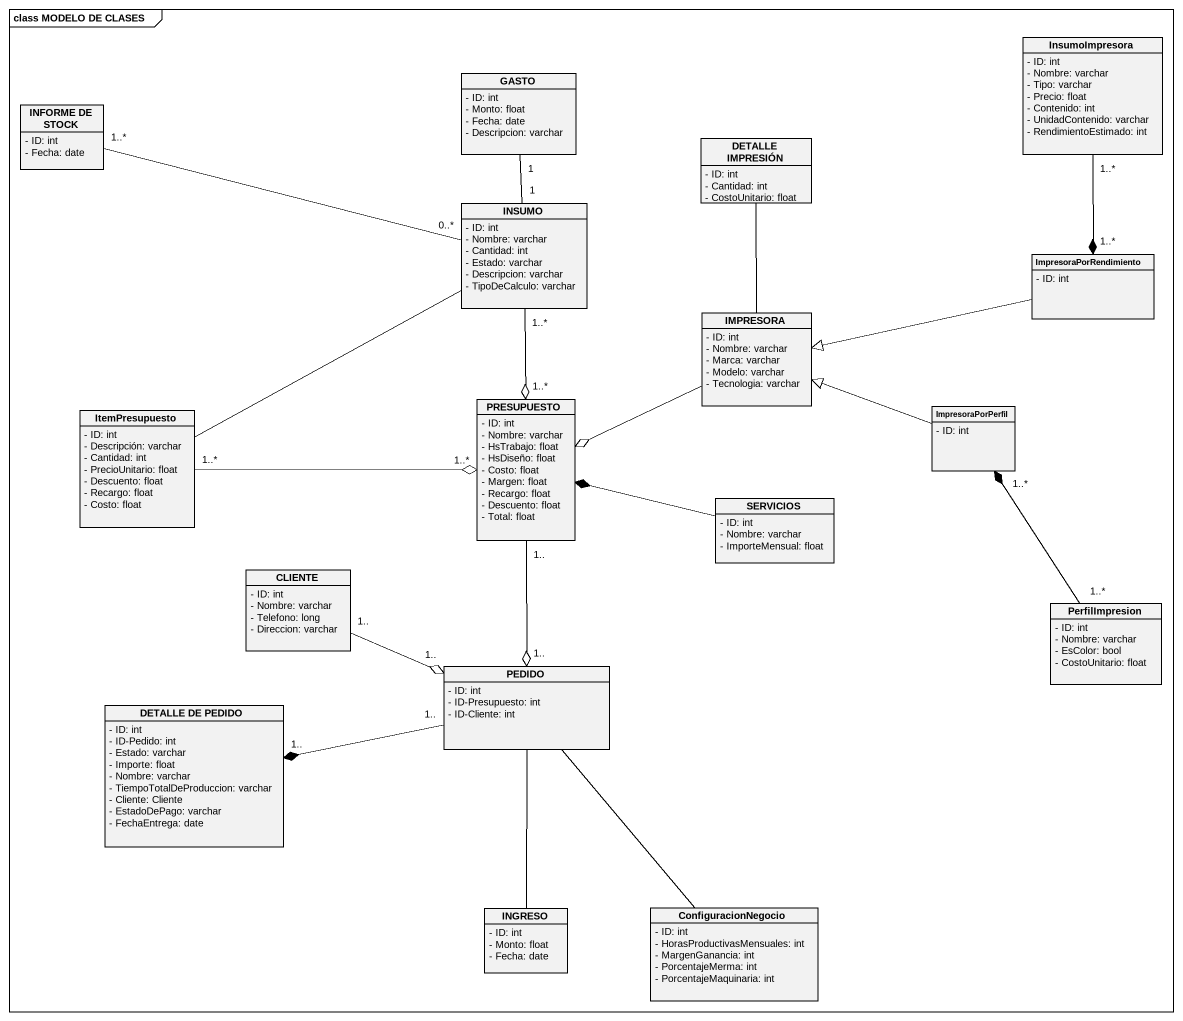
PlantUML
@startuml
mainframe class MODELO DE CLASES
hide circle
hide empty members
skinparam classAttributeIconSize 0
class InsumoImpresora {
  - ID: int
  - Nombre: varchar
  - Tipo: varchar
  - Precio: float
  - Contenido: int
  - UnidadContenido: varchar
  - RendimientoEstimado: int
}
class "INFORME DE STOCK" as INFORME_DE_STOCK {
  - ID: int
  - Fecha: date
}
class GASTO {
  - ID: int
  - Monto: float
  - Fecha: date
  - Descripcion: varchar
}
class "DETALLE IMPRESIÓN" as DETALLE_IMPRESIÓN {
  - ID: int
  - Cantidad: int
  - CostoUnitario: float
}
class INSUMO {
  - ID: int
  - Nombre: varchar
  - Cantidad: int
  - Estado: varchar
  - Descripcion: varchar
  - TipoDeCalculo: varchar
}
class ImpresoraPorRendimiento {
  - ID: int
}
class IMPRESORA {
  - ID: int
  - Nombre: varchar
  - Marca: varchar
  - Modelo: varchar
  - Tecnologia: varchar
}
class PRESUPUESTO {
  - ID: int
  - Nombre: varchar
  - HsTrabajo: float
  - HsDiseño: float
  - Costo: float
  - Margen: float
  - Recargo: float
  - Descuento: float
  - Total: float
}
class ItemPresupuesto {
  - ID: int
  - Descripción: varchar
  - Cantidad: int
  - PrecioUnitario: float
  - Descuento: float
  - Recargo: float
  - Costo: float
}
class ImpresoraPorPerfil {
  - ID: int
}
class SERVICIOS {
  - ID: int
  - Nombre: varchar
  - ImporteMensual: float
}
class CLIENTE {
  - ID: int
  - Nombre: varchar
  - Telefono: long
  - Direccion: varchar
}
class PerfilImpresion {
  - ID: int
  - Nombre: varchar
  - EsColor: bool
  - CostoUnitario: float
}
class PEDIDO {
  - ID: int
  - ID-Presupuesto: int
  - ID-Cliente: int
}
class "DETALLE DE PEDIDO" as DETALLE_DE_PEDIDO {
  - ID: int
  - ID-Pedido: int
  - Estado: varchar
  - Importe: float
  - Nombre: varchar
  - TiempoTotalDeProduccion: varchar
  - Cliente: Cliente
  - EstadoDePago: varchar
  - FechaEntrega: date
}
class INGRESO {
  - ID: int
  - Monto: float
  - Fecha: date
}
class ConfiguracionNegocio {
  - ID: int
  - HorasProductivasMensuales: int
  - MargenGanancia: int
  - PorcentajeMerma: int
  - PorcentajeMaquinaria: int
}
InsumoImpresora "1..*" --* "1..*" ImpresoraPorRendimiento
INFORME_DE_STOCK "1..*" -right- "0..*" INSUMO
INSUMO "1" -up- "1" GASTO
INSUMO "1..*" --o "1..*" PRESUPUESTO
INSUMO -left- ItemPresupuesto
ImpresoraPorRendimiento -left-|> IMPRESORA
IMPRESORA -up- DETALLE_IMPRESIÓN
IMPRESORA -left-o PRESUPUESTO
PRESUPUESTO "1.." --o "1.." PEDIDO
ItemPresupuesto "1..*" -right-o "1..*" PRESUPUESTO
ImpresoraPorPerfil -left-|> IMPRESORA
SERVICIOS -left-* PRESUPUESTO
CLIENTE "1.." -right-o "1.." PEDIDO
PerfilImpresion "1..*" -up-* "1..*" ImpresoraPorPerfil
PEDIDO "1.." -left-* "1.." DETALLE_DE_PEDIDO
PEDIDO -- INGRESO
PEDIDO -- ConfiguracionNegocio
@enduml
